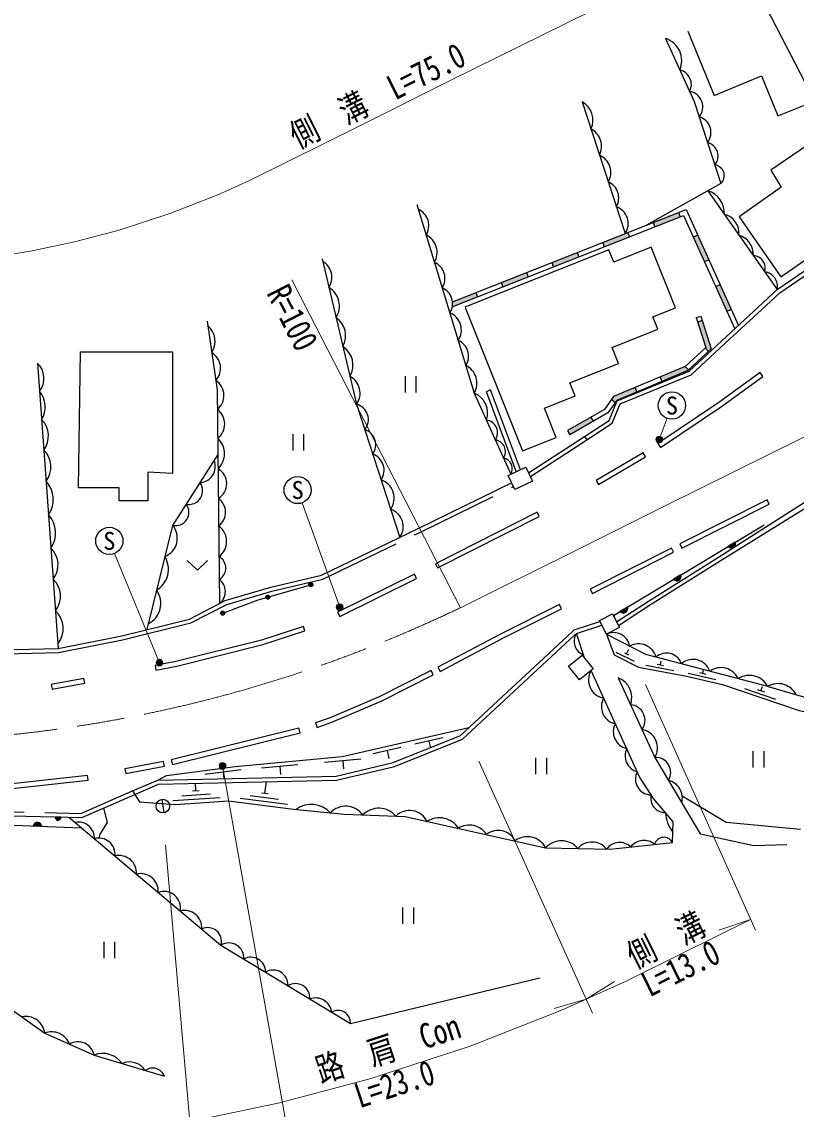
# Model space of a CAD drawing. Units: millimetres, scale not verified. Extents: x 40000 to 680000, y 20000 to 380000.
# Drawn here: x 491663 to 548551, y 259105 to 339021 of the extents above; entities that cross this region are included whole.
import ezdxf
from ezdxf.enums import TextEntityAlignment as Align

# ---------------------------------------------------------------- set-up
doc = ezdxf.new("R2010")
doc.units = ezdxf.units.MM
doc.header["$LTSCALE"] = 1000
doc.linetypes.add('CHAIN', pattern=[18.5, 12, -1.5, 3.5, -1.5])
doc.linetypes.add('DASHED', pattern=[7.5, 6, -1.5])
for name, color, linetype, lineweight in [('M-BGD', 7, 'Continuous', 25), ('M-BMK', 2, 'CHAIN', 13), ('M-BMK-OTRS', 5, 'Continuous', 25), ('M-STR-HTXT', 7, 'Continuous', 13), ('M-STR-STRC', 7, 'Continuous', 25)]:
    doc.layers.add(name, color=color, linetype=linetype, lineweight=lineweight)
doc.styles.add('ＭＳ ゴシック', font='')
doc.styles.get('ＭＳ ゴシック').set_extended_font_data('MS Gothic')

msp = doc.modelspace()

# ---------------------------------------------------------------- hatches: boundary and pattern name
at = {"layer": 'M-BGD'}
for points in [[(540026, 324673), (539898, 324998), (538037, 324264), (538166, 323939)], [(536305, 323205), (536177, 323530), (534317, 322796), (534445, 322470)], [(541311, 323345), (540992, 323201), (541817, 321378), (542136, 321523)], [(532585, 321736), (532456, 322062), (530596, 321328), (530724, 321002)], [(528864, 320268), (528735, 320593), (526875, 319859), (527004, 319534)], [(542960, 319700), (542641, 319556), (543465, 317734), (543784, 317878)], [(525143, 318799), (525015, 319125), (523301, 318449, -0.07791), (523283, 318065)], [(541647, 317055), (541313, 316949), (541904, 315089), (541869, 315056), (542107, 314800), (542305, 314983)], [(540590, 313391), (540642, 313439), (540405, 313693), (538561, 312917), (538697, 312595)], [(536854, 311819), (536718, 312142), (535140, 311478), (534972, 311244), (535257, 311040), (535367, 311193)], [(533661, 309669), (533486, 309972), (531753, 308974), (531928, 308671)], [(543541, 300463), (544077, 300786, -0.84072)], [(539536, 298047), (540072, 298370, -0.84072)], [(512749, 297651, -1), (513049, 297651, -1)], [(509585, 296734, -1), (509885, 296734, -1)], [(506275, 295560, -1), (506575, 295560, -1)], [(535627, 295689), (536163, 296012, -0.84072)], [(494540, 280574, -0.4608), (494334, 280344, -0.4608), (494139, 280584)], [(493134, 279910), (492509, 279935, -0.84072)]]:
    msp.add_hatch(color=256, dxfattribs=at).paths.add_polyline_path(points)
at = {"layer": 'M-STR-HTXT'}
for points in [[(538722, 308415, -1), (538266, 308211, -0.41421), (538391, 308541, -0.41421)], [(515125, 296220, -1), (514907, 295769, -1)], [(501879, 292152, -1), (501682, 291692, -1)], [(506634, 284456, -1), (506195, 284217, -0.41421), (506295, 284556, -0.41421)]]:
    msp.add_hatch(color=256, dxfattribs=at).paths.add_polyline_path(points)

# ---------------------------------------------------------------- linework, layer by layer
at = {"layer": 'M-BGD'}
for p, q in [((532816, 333142), (535977, 323451)), ((542051, 326591), (547158, 319344)), ((539898, 324998), (540026, 324673)), ((538037, 324264), (538166, 323939)), ((536177, 323530), (536305, 323205)), ((541311, 323345), (540992, 323201)), ((532456, 322062), (532585, 321736)), ((534317, 322796), (534445, 322470)), ((530596, 321328), (530724, 321002)), ((542136, 321523), (541817, 321378)), ((528735, 320593), (528864, 320268)), ((526875, 319859), (527004, 319534)), ((542960, 319700), (542641, 319556)), ((525015, 319125), (525143, 318799)), ((541205, 317288), (541539, 317394)), ((543784, 317878), (543465, 317734)), ((541647, 317055), (541313, 316949)), ((542107, 314800), (541869, 315056)), ((492827, 313920), (494337, 292971)), ((540642, 313439), (540403, 313695)), ((519814, 312983), (519814, 311783)), ((520614, 312983), (520614, 311783)), ((538697, 312595), (538561, 312917)), ((526102, 311960), (525792, 311815)), ((527980, 305959), (525792, 311815)), ((528291, 306103), (526102, 311960)), ((536854, 311819), (536718, 312142)), ((535257, 311040), (534972, 311244)), ((533661, 309669), (533486, 309972)), ((511568, 308709), (511568, 307509)), ((512368, 308709), (512368, 307509)), ((531753, 308974), (531928, 308671)), ((533006, 308539), (533169, 308288)), ((535118, 295382), (546183, 302057)), ((544077, 300786), (543541, 300463)), ((540072, 298370), (539536, 298047)), ((536163, 296012), (535627, 295689)), ((533029, 292215), (532407, 294065)), ((535306, 292700), (536643, 292021)), ((535927, 292654), (536239, 292495)), ((536083, 292575), (536259, 292921)), ((537494, 291730), (539558, 291340)), ((538330, 291816), (538811, 291725)), ((538571, 291771), (538623, 292045)), ((540606, 291139), (542654, 290674)), ((541445, 291195), (541922, 291086)), ((541683, 291141), (541747, 291421)), ((545958, 289864), (546065, 290178)), ((544744, 290024), (547016, 289249)), ((545693, 289954), (546223, 289774)), ((522586, 286399), (520539, 285930)), ((521563, 286164), (521675, 285674)), ((519518, 285696), (517471, 285226)), ((518494, 285461), (518628, 284876)), ((545359, 285414), (545359, 284214)), ((546159, 285414), (546159, 284214)), ((516581, 284840), (513892, 284593)), ((515237, 284717), (515292, 284119)), ((529403, 284936), (529403, 283736)), ((530203, 284936), (530203, 283736)), ((507785, 284048), (505107, 283702)), ((506446, 283875), (506506, 283405)), ((511953, 284415), (509264, 284168)), ((510609, 284292), (510664, 283694)), ((504456, 282511), (504420, 283059)), ((509529, 282329), (509636, 283172)), ((503427, 282144), (505523, 282279)), ((504211, 282495), (504700, 282526)), ((508450, 282164), (510533, 281899)), ((509286, 282360), (509772, 282298)), ((501946, 281875), (502106, 280888)), ((502748, 281799), (506240, 282024)), ((507717, 281955), (511189, 281513)), ((471772, 280764), (496033, 279794)), ((494540, 280574), (494139, 280584)), ((492509, 279935), (493134, 279910)), ((519632, 273934), (519632, 272734)), ((520432, 273934), (520432, 272734)), ((497680, 271405), (497680, 270205)), ((498480, 271405), (498480, 270205)), ((515811, 265402), (529719, 268770))]:
    msp.add_line(p, q, dxfattribs=at)
at = {"layer": 'M-BGD', "linetype": 'DASHED'}
for p, q in [((543427, 315890), (545790, 318078)), ((543634, 315672), (545988, 317853)), ((528894, 305875), (533006, 308539)), ((529022, 305600), (533169, 308288)), ((497678, 281239), (499969, 282238))]:
    msp.add_line(p, q, dxfattribs=at)
at = {"layer": 'M-BGD'}
for points in [[(540598, 338340), (542512, 333602), (545997, 335037), (547203, 332107), (549899, 333191)], [(538944, 337793), (541051, 333166), (543018, 327131), (537546, 324071)], [(551002, 331053), (546673, 328110), (547453, 326877), (544347, 324682), (547423, 320277), (554150, 324951)], [(520680, 325591), (524905, 311720), (527585, 305774)], [(523283, 318065), (540281, 324773), (544042, 316459)], [(523301, 318449), (540462, 325221), (544313, 316710)], [(545790, 318078), (547158, 319344), (554465, 324341)], [(545988, 317853), (547345, 319109), (554603, 324073)], [(524221, 318027), (528432, 307479), (530916, 308471), (530059, 310619), (532318, 311521), (531929, 312496), (535490, 313918), (535026, 315081), (538382, 316421), (538012, 317347), (539673, 318010), (537900, 322450), (535145, 321350), (534777, 322272), (524210, 318053)], [(513721, 321595), (516250, 310913), (519428, 301122)], [(541205, 317288), (541904, 315089), (540398, 313690), (535140, 311478), (534466, 310536), (531753, 308974)], [(541539, 317394), (542305, 314983), (540590, 313391), (535367, 311193), (534706, 310271), (531928, 308671)], [(505283, 317012), (506018, 311964), (506194, 296265)], [(533006, 308539), (533077, 308586), (534799, 309728), (535400, 311164), (540674, 313340), (543427, 315890)], [(533169, 308288), (533242, 308335), (535040, 309528), (535629, 310934), (540838, 313083), (543634, 315672)], [(506071, 307218), (502744, 302014), (500839, 294355)], [(535491, 294660), (537855, 296188), (542967, 299394), (550110, 303840), (555800, 307034), (560891, 303542), (563279, 303131), (565750, 302469)], [(480255, 292687), (485792, 292775), (494337, 292971), (499009, 293904), (503980, 295130), (506615, 296481), (509960, 297477), (513668, 298342), (520770, 301770), (527637, 305136)], [(535353, 294928), (537694, 296441), (542837, 299667), (546363, 301924)], [(503817, 299425), (504567, 298725), (505317, 299425)], [(506425, 295560), (509036, 296532), (512899, 297651)], [(499807, 282494), (501653, 283300), (514748, 283583), (518954, 284575), (523884, 286566), (532094, 294186), (532246, 294327), (534126, 294959)], [(499969, 282238), (501718, 283001), (514787, 283284), (519045, 284288), (524048, 286309), (532298, 293966), (532403, 294063), (534266, 294690)], [(534618, 294008), (537467, 292544), (546070, 290289), (552923, 288281), (561268, 286803)], [(534618, 294008), (535176, 292497), (536973, 291584), (540479, 290922), (543142, 290317), (548760, 288401), (560179, 286081)], [(499805, 282494), (500310, 281700), (502928, 281510), (506852, 281763), (511613, 281157), (515349, 280781), (519820, 280620), (530143, 278327), (534884, 278221), (539451, 278718), (539521, 280238), (538072, 281953), (537048, 283538), (533480, 291348)], [(535482, 290806), (538174, 284961), (541499, 279350), (545442, 278481), (547863, 278570)], [(501653, 283300), (502283, 283641), (507334, 284292), (515209, 285016), (524511, 287148)], [(540177, 282133), (543392, 280201), (548863, 279677)], [(427493, 279370), (432076, 280169), (435097, 280520), (438724, 280960), (440626, 281104), (443918, 281195), (449709, 281444), (453339, 281444), (459785, 281442), (468147, 281176), (485847, 280784), (496069, 280537), (497678, 281239)], [(471278, 281107), (472689, 280128), (481879, 274570), (484808, 271323), (489684, 267293), (493355, 264689), (496985, 263077), (502143, 261524)], [(495122, 280560), (506294, 271171), (515811, 265402)], [(497678, 281239), (497944, 280177), (497387, 279309), (497330, 279030)]]:
    msp.add_lwpolyline(points, dxfattribs=at)
for points in [[(495979, 314760), (502725, 314760), (502725, 305812), (500935, 305914), (500935, 303825), (498819, 303825), (498819, 304782), (495822, 304782)], [(538582, 307726), (543071, 310754), (546104, 312951), (545898, 313234), (542870, 311040), (538386, 308016)], [(534035, 305004), (537480, 307046), (537301, 307347), (533856, 305305)], [(527384, 305680), (528699, 306294), (529185, 305250), (527870, 304637)], [(540158, 300343), (546563, 303579), (546405, 303891), (540001, 300655)], [(522210, 298880), (529677, 302674), (529518, 302986), (522052, 299192)], [(533574, 297016), (539546, 300033), (539388, 300346), (533416, 297328)], [(515019, 295313), (520665, 298102), (520510, 298416), (514864, 295627)], [(522396, 291285), (527043, 293739), (531309, 295878), (531153, 296191), (526883, 294051), (522233, 291594)], [(534101, 295009), (535056, 295502), (535573, 294501), (534618, 294008)], [(501516, 291370), (503064, 291656), (509378, 293250), (512461, 294254), (512352, 294587), (509281, 293587), (502990, 291998), (501452, 291715)], [(531827, 291654), (532829, 292463), (533631, 291470), (532628, 290660)], [(513363, 287164), (514444, 287547), (518068, 289095), (521891, 291024), (521734, 291337), (517920, 289413), (514317, 287873), (513246, 287494)], [(493897, 289965), (496292, 290407), (496229, 290751), (493834, 290309)], [(502726, 284446), (512111, 286759), (512027, 287099), (502643, 284786)], [(499300, 283767), (502150, 284320), (502083, 284663), (499233, 284110)], [(480406, 281867), (485614, 282080), (496535, 283279), (496497, 283627), (485588, 282429), (480392, 282216)]]:
    msp.add_lwpolyline(points, close=True, dxfattribs=at)
at = {"layer": 'M-BGD', "linetype": 'DASHED'}
for points in [[(546363, 301924), (550469, 304552), (555816, 307386), (557354, 306331)], [(490492, 292583), (494370, 292672), (499075, 293611), (504086, 294847), (506728, 296201), (510036, 297187), (513768, 298058), (520902, 301500), (527764, 304864)], [(427441, 279665), (432033, 280466), (435062, 280818), (438694, 281259), (440611, 281404), (443908, 281494), (449702, 281744), (453339, 281744), (459789, 281742), (468155, 281476), (485854, 281084), (496010, 280838), (499807, 282494)]]:
    msp.add_lwpolyline(points, dxfattribs=at)
at = {"layer": 'M-BGD'}
for centre, radius in [((512899, 297651), 150), ((509735, 296734), 150), ((506425, 295560), 150), ((502026, 281381), 500)]:
    msp.add_circle(centre, radius, dxfattribs=at)
for centre, radius, start, end in [((538441, 336167), 1702, 336.18442, 72.77995), ((539745, 334408), 1101, 332.24407, 76.72031), ((540556, 332772), 1135, 319.54044, 81.73626), ((532100, 331800), 1522, 334.20079, 61.93127), ((541096, 330887), 1194, 321.83631, 74.25966), ((532830, 329867), 1423, 332.85385, 63.27821), ((541781, 329152), 1029, 320.38126, 75.71471), ((533565, 327958), 1367, 328.99733, 67.13472), ((542464, 327706), 797, 313.9277, 82.16825), ((534243, 326083), 1271, 328.99403, 67.13803), ((541580, 324962), 1696, 356.45865, 73.88515), ((534906, 324195), 1305, 325.21247, 70.91959), ((520245, 324045), 1316, 328.11735, 65.76191), ((542958, 323505), 1388, 353.45335, 76.89046), ((520743, 322062), 1430, 329.58158, 64.29766), ((543900, 321908), 1503, 357.2465, 73.09731), ((513096, 320239), 1349, 326.31484, 60.32659), ((521453, 320151), 1297, 327.65178, 66.22747), ((545343, 320902), 935, 343.96885, 86.37496), ((546082, 319559), 1097, 348.70222, 81.64159), ((513445, 318141), 1556, 326.48822, 60.15321), ((522069, 318315), 1239, 326.6337, 67.24554), ((513858, 315954), 1596, 330.29609, 56.34534), ((522585, 316366), 1369, 326.15417, 67.72507), ((504362, 315531), 1502, 326.77913, 49.79764), ((514364, 313794), 1627, 329.35125, 57.29018), ((523230, 314452), 1253, 326.98334, 66.89589), ((504923, 313560), 1343, 317.75824, 58.81852), ((491752, 312810), 1544, 322.33774, 45.90664), ((523618, 312448), 1479, 330.52365, 63.3556), ((505187, 311549), 1327, 309.64859, 56.6414), ((515123, 311730), 1391, 324.05753, 62.58389), ((491603, 310725), 1785, 328.48408, 39.7603), ((524321, 310270), 1563, 340.48236, 68.0421), ((515962, 309787), 1162, 320.30647, 75.66519), ((505232, 309455), 1339, 308.09034, 53.19328), ((491856, 308564), 1765, 324.16832, 44.07605), ((525671, 308813), 944, 326.0097, 82.51476), ((516496, 307933), 1169, 323.89899, 72.07267), ((505028, 307269), 1531, 313.58054, 47.70308), ((526322, 307427), 868, 327.23827, 81.28619), ((492098, 306305), 1708, 322.39825, 45.84613), ((517035, 306069), 1244, 325.01132, 70.96034), ((526900, 306177), 795, 329.52058, 79.00387), ((504700, 306334), 1179, 272.57643, 22.23495), ((505479, 305074), 1243, 300.35367, 60.92994), ((517594, 304007), 1425, 324.78659, 71.18507), ((492003, 303910), 1982, 325.17095, 43.07342), ((503942, 304559), 1008, 258.43304, 36.37834), ((505359, 302974), 1271, 307.35046, 53.93315), ((502962, 302972), 982, 257.15791, 37.65347), ((518357, 301915), 1332, 323.50207, 72.46959), ((492214, 301452), 1940, 325.13155, 43.11282), ((501628, 301073), 1460, 291.90506, 40.15784), ((505319, 300831), 1393, 306.87368, 54.40993), ((543781, 300671), 318, 220.99099, 21.20873), ((492631, 299116), 1699, 321.98218, 46.26219), ((500660, 298785), 1777, 300.38916, 31.67377), ((505693, 298875), 960, 300.1047, 61.17893), ((539776, 298256), 318, 220.99099, 21.20873), ((492767, 296809), 1742, 321.89421, 46.35016), ((505494, 297147), 1126, 308.41676, 52.86686), ((500225, 296272), 1656, 295.77594, 36.28698), ((492935, 294431), 1773, 320.96346, 47.2809), ((535866, 295897), 318, 220.99099, 21.20873), ((535141, 292945), 1185, 9.38655, 116.22669), ((533275, 293482), 1045, 146.10771, 251.05898), ((536961, 291958), 1347, 16.3616, 118.87281), ((539020, 291466), 1161, 19.32808, 131.30271), ((540968, 290842), 1320, 20.39819, 130.23263), ((534652, 290655), 1361, 149.38014, 259.73201), ((543016, 290150), 1408, 25.50201, 125.12881), ((545101, 289454), 1536, 28.04276, 121.99694), ((534914, 289350), 1563, 340.7888, 68.66336), ((547216, 288888), 1495, 26.78701, 120.54653), ((535501, 288683), 1262, 149.92254, 259.1896), ((536284, 287680), 1160, 324.6835, 84.76866), ((536371, 286846), 1258, 151.67908, 257.43309), ((536983, 285654), 1378, 329.81295, 79.63921), ((537223, 285097), 1241, 155.11842, 253.99373), ((538232, 283861), 1102, 328.28137, 93.02008), ((537886, 283357), 1144, 151.44921, 270.88905), ((538841, 281977), 1345, 345.42015, 75.8813), ((538897, 281941), 1030, 164.66113, 273.01913), ((512933, 279598), 1905, 42.41521, 126.11176), ((515465, 279846), 1530, 35.36758, 137.36706), ((494339, 280547), 203, 169.65396, 7.57734), ((517889, 279599), 1633, 39.80668, 136.05573), ((520152, 279615), 1441, 26.55242, 134.44483), ((522337, 278867), 1655, 32.2159, 122.73474), ((541353, 280992), 2403, 181.88407, 219.02589), ((492820, 279868), 318, 7.60356, 167.82129), ((495833, 279035), 1165, 357.51751, 102.39472), ((524546, 278502), 1487, 31.97622, 122.97441), ((497325, 277839), 1191, 353.94142, 105.97081), ((526670, 278240), 1358, 25.56018, 129.39046), ((528807, 277623), 1510, 27.77628, 127.17436), ((538829, 278385), 706, 28.15816, 164.27042), ((531305, 277248), 1585, 40.31327, 137.14101), ((533549, 277369), 1375, 38.60616, 138.84812), ((535583, 277512), 1196, 46.96997, 143.27988), ((537365, 277652), 1212, 49.67259, 142.75599), ((498811, 276463), 1286, 356.30254, 103.60968), ((500404, 275132), 1286, 355.98957, 103.92265), ((502111, 273908), 1211, 349.42435, 110.48788), ((503597, 272426), 1293, 356.71434, 103.19789), ((505326, 271446), 1007, 344.147, 115.76523), ((506868, 270210), 1119, 356.69393, 120.86474), ((508499, 269200), 1077, 359.06638, 118.49229), ((510129, 268250), 1084, 356.85277, 120.7059), ((511762, 267275), 1068, 356.52186, 121.03682), ((513241, 266077), 1206, 7.53457, 110.02411), ((514903, 265454), 910, 356.73015, 120.82852), ((491969, 264527), 1396, 6.65755, 102.64852), ((493873, 263409), 1381, 20.07689, 112.03842), ((495794, 262841), 1214, 11.20375, 120.91155), ((497637, 261541), 1669, 33.48508, 113.00116), ((499588, 261239), 1345, 31.92445, 114.5618), ((501280, 261218), 916, 19.53901, 126.94724)]:
    msp.add_arc(centre, radius, start, end, dxfattribs=at)
at = {"layer": 'M-BMK'}
msp.add_lwpolyline([(523878, 295960), (526818, 297416), (532070, 300029), (538824, 303410), (549005, 308446), (556694, 312386), (559857, 313891)], dxfattribs=at)
msp.add_arc((480556, 386089), 100000, 270.99861, 295.67259, dxfattribs=at)
at = {"layer": 'M-BMK-OTRS'}
msp.add_line((576592, 281453), (542741, 347065), dxfattribs=at)
at = {"layer": 'M-STR-HTXT'}
for p, q in [((511498, 320052), (523878, 295960)), ((538494, 308313), (539074, 309881)), ((515016, 295994), (512265, 303669)), ((501781, 291922), (498477, 299947)), ((545549, 272267), (537487, 290313)), ((533580, 266170), (525226, 284678)), ((506414, 284337), (511438, 256114)), ((504091, 257194), (502231, 278537)), ((545198, 273053), (542869, 272276)), ((533117, 267198), (535196, 268503)), ((533117, 267198), (530758, 266516))]:
    msp.add_line(p, q, dxfattribs=at)
for points in [[(487633, 321491), (489753, 321743), (492438, 322184), (495548, 322842), (498822, 323708), (502611, 324945), (506063, 326303), (508346, 327325), (511256, 328766), (516441, 331346), (523232, 334745), (533264, 339708), (541193, 343770), (543800, 345011)], [(504435, 258284), (510596, 259586), (517240, 261345), (524612, 263751), (531255, 266364), (536062, 268517), (540157, 270545), (545198, 273053)]]:
    msp.add_lwpolyline(points, dxfattribs=at)
for centre in [(538494, 308313), (515016, 295994), (501781, 291922), (506414, 284337)]:
    msp.add_circle(centre, 250, dxfattribs=at)
at = {"layer": 'M-STR-STRC'}
for centre in [(539421, 310819), (511928, 304611), (498096, 300872)]:
    msp.add_circle(centre, 1000, dxfattribs=at)

# ---------------------------------------------------------------- texts
at = {"layer": 'M-STR-HTXT', "style": 'ＭＳ ゴシック', "width": 0.8}
for s, rotation, p in [('側\u3000溝\u3000L=75.0', 26.587, (518437, 332288)), ('側\u3000溝', 26.345, (539629, 270226)), ('路  肩  Con', 18.078, (519016, 262196))]:
    msp.add_text(s, height=1833, rotation=rotation, dxfattribs=at).set_placement(p, align=Align.BOTTOM_CENTER)
msp.add_text('R=100', height=1833, rotation=297.197, dxfattribs=at).set_placement((511232, 319915), align=Align.TOP_LEFT)
for s, rotation, p in [('L=13.0', 26.345, (539648, 270292)), ('L=23.0', 18.078, (518754, 261839))]:
    msp.add_text(s, height=1833, rotation=rotation, dxfattribs=at).set_placement(p, align=Align.TOP_CENTER)
at = {"layer": 'M-STR-STRC', "style": 'ＭＳ ゴシック'}
for p in [(539421, 310819), (511928, 304611), (498096, 300872)]:
    msp.add_text('S', height=1320, dxfattribs=at).set_placement(p, align=Align.MIDDLE_CENTER)

doc.saveas('drawing.dxf')
